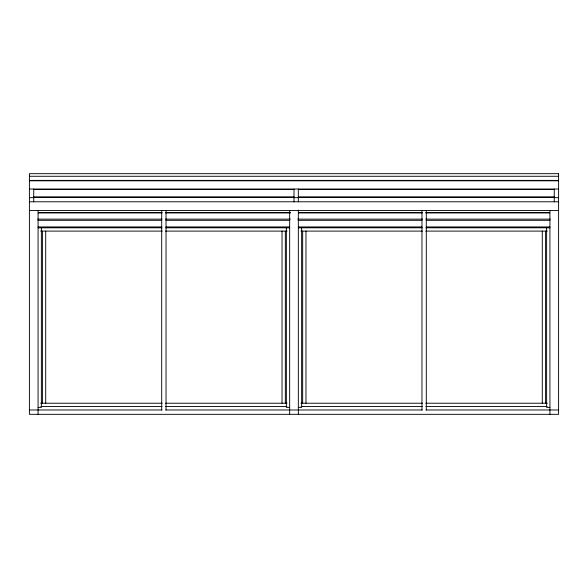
<?xml version="1.0" encoding="UTF-8"?>
<svg xmlns="http://www.w3.org/2000/svg" width="588" height="588" viewBox="0 0 588 588"><rect width="100%" height="100%" fill="white"/><g stroke="black" fill="none" stroke-linecap="round" stroke-linejoin="round"><path stroke-width="0.88" d="M29.4 176.275L558.6 176.275M29.4 180.391L558.6 180.391M29.4 180.803L558.6 180.803M29.4 189.027L558.6 189.027M33.736 189.439L294 189.439M298.337 189.439L554.264 189.439M33.736 196.936L294 196.936M298.337 196.936L554.264 196.936M33.736 197.347L294 197.347M298.337 197.347L554.264 197.347M29.4 197.664L33.736 197.664M294 197.664L298.337 197.664M554.264 197.664L558.6 197.664M29.4 201.78L558.6 201.78M29.4 210.453L558.6 210.453M38.323 212.547L162.038 212.547M165.698 212.547L290.332 212.547M298.337 212.547L422.169 212.547M425.844 212.547L549.677 212.547M38.323 212.959L162.038 212.959M165.698 212.959L290.332 212.959M298.337 212.959L422.169 212.959M425.844 212.959L549.677 212.959M37.669 219.126L162.038 219.126M165.375 219.126L290.332 219.126M297.675 219.126L422.625 219.126M425.844 219.126L550.331 219.126M38.073 220.324L161.7 220.324M166.036 220.324L289.663 220.324M298.337 220.324L421.964 220.324M426.3 220.324L549.927 220.324M38.073 226.939L161.7 226.939M166.036 226.939L289.663 226.939M298.337 226.939L421.964 226.939M426.3 226.939L549.927 226.939M38.073 227.806L162.031 227.806M165.706 227.806L289.663 227.806M298.337 227.806L422.294 227.806M425.969 227.806L549.927 227.806M40.675 231.099L162.222 231.099M165.515 231.099L287.062 231.099M300.938 231.099L422.485 231.099M425.778 231.099L547.325 231.099M40.675 403.221L162.222 403.221M165.515 403.221L287.062 403.221M300.938 403.221L422.485 403.221M425.778 403.221L547.325 403.221M40.822 406.514L162.031 406.514M165.456 406.514L286.907 406.514M301.093 406.514L422.294 406.514M425.969 406.514L547.171 406.514M38.073 407.381L41.373 407.381L41.373 227.806M289.663 407.381L286.363 407.381L286.363 227.806M298.337 407.381L301.637 407.381L301.637 227.806M549.927 407.381L546.627 407.381L546.627 227.806M29.4 409.983L162.031 409.983M165.706 409.983L422.294 409.983M425.969 409.983L558.6 409.983M554.264 189.027L554.264 201.904M549.927 210.453L549.927 414.327M545.59 231.099L545.59 403.221M542.29 231.099L542.29 403.221M426.3 210.453L426.3 409.983M421.964 210.453L421.964 409.983M305.973 231.099L305.973 403.221M302.673 231.099L302.673 403.221M298.337 189.027L298.337 201.904M298.337 210.048L298.337 414.327M294 189.027L294 201.904M289.663 210.453L289.663 414.327M285.327 231.099L285.327 403.221M282.027 231.099L282.027 403.221M166.036 210.453L166.036 409.983M161.7 210.453L161.7 409.983M45.71 231.099L45.71 403.221M42.41 231.099L42.41 403.221M38.073 210.453L38.073 414.327M33.736 189.027L33.736 201.904M558.6 173.673L29.4 173.673L29.4 414.327L558.6 414.327L558.6 173.673"/></g></svg>
